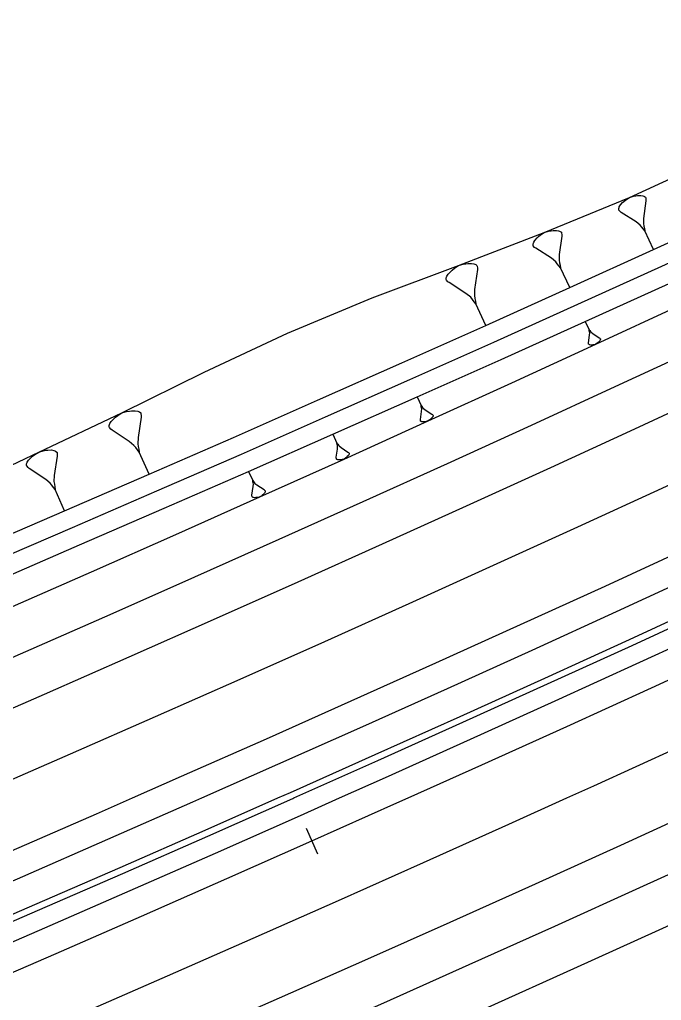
# Model space of a CAD drawing. Extents: x 384551 to 386632, y 802806 to 803252.
# Drawn here: x 386213.2 to 386247.7, y 802989.1 to 803041.8 of the extents above; entities that cross this region are included whole.
import ezdxf

# ---------------------------------------------------------------- set-up
doc = ezdxf.new("R2010")
doc.units = 0
doc.layers.get('0').update_dxf_attribs({"linetype": 'CONTINUOUS'})

msp = doc.modelspace()

# ---------------------------------------------------------------- linework, layer by layer
at = {"color": 7}
for p, q in [((386245.78, 803032.0975), (386245.9684, 803032.2201)), ((386245.9684, 803032.2201), (386246.1836, 803032.285)), ((386246.1836, 803032.285), (386246.3123, 803032.3097)), ((386246.3123, 803032.3097), (386246.4121, 803032.321)), ((386246.4121, 803032.321), (386246.583, 803032.3303)), ((386246.583, 803032.3303), (386246.6963, 803032.3128)), ((386246.6963, 803032.3128), (386246.7385, 803032.2974)), ((386246.7385, 803032.2974), (386246.7807, 803032.2819)), ((386246.7807, 803032.2819), (386246.8363, 803032.2377)), ((386246.8363, 803032.2377), (386246.8497, 803032.2088)), ((386245.4126, 803031.6816), (386245.428, 803031.7238)), ((386245.428, 803031.7238), (386245.4877, 803031.8216)), ((386245.4877, 803031.8216), (386245.605, 803031.9462)), ((386245.605, 803031.9462), (386245.6781, 803032.0152)), ((386245.6781, 803032.0152), (386245.78, 803032.0975)), ((386246.8589, 803032.0379), (386246.7324, 803031.1032)), ((386246.8497, 803032.2088), (386246.861, 803032.109)), ((386246.861, 803032.109), (386246.8589, 803032.0379)), ((386245.3951, 803031.5684), (386245.3971, 803031.6394)), ((386245.4085, 803031.5395), (386245.3951, 803031.5684)), ((386245.3971, 803031.6394), (386245.4126, 803031.6816)), ((386245.4774, 803031.4664), (386245.4085, 803031.5395)), ((386245.533, 803031.4222), (386245.4774, 803031.4664)), ((386246.3289, 803030.9158), (386245.533, 803031.4222)), ((386246.5513, 803030.7387), (386246.3289, 803030.9158)), ((386246.6336, 803030.6368), (386246.5513, 803030.7387)), ((386246.7324, 803031.1032), (386246.7242, 803030.819)), ((386246.7242, 803030.819), (386246.7489, 803030.6903)), ((386246.7489, 803030.6903), (386246.7736, 803030.5617)), ((386241.0195, 803030.0519), (386241.0969, 803030.1245)), ((386241.0969, 803030.1245), (386241.2047, 803030.2112)), ((386241.2047, 803030.2112), (386241.404, 803030.34)), ((386241.404, 803030.34), (386241.6314, 803030.4079)), ((386241.6314, 803030.4079), (386241.7673, 803030.4336)), ((386241.7673, 803030.4336), (386241.8728, 803030.4453)), ((386241.8728, 803030.4453), (386242.0533, 803030.4546)), ((386242.0533, 803030.4546), (386242.1728, 803030.4358)), ((386242.1728, 803030.4358), (386242.2174, 803030.4194)), ((386242.3438, 803030.1451), (386242.2075, 803029.1583)), ((386242.2174, 803030.4194), (386242.2619, 803030.4029)), ((386242.2619, 803030.4029), (386242.3205, 803030.356)), ((386242.3205, 803030.356), (386242.3345, 803030.3255)), ((386242.3345, 803030.3255), (386242.3462, 803030.2201)), ((386242.3462, 803030.2201), (386242.3438, 803030.1451)), ((386246.716, 803030.5349), (386246.6336, 803030.6368)), ((386246.7984, 803030.433), (386246.716, 803030.5349)), ((386246.7736, 803030.5617), (386246.7984, 803030.433)), ((386247.2669, 803029.4241), (386246.7984, 803030.433)), ((386240.7966, 803029.6535), (386240.799, 803029.7285)), ((386240.8107, 803029.623), (386240.7966, 803029.6535)), ((386240.799, 803029.7285), (386240.8154, 803029.773)), ((386240.8833, 803029.5456), (386240.8107, 803029.623)), ((386240.8154, 803029.773), (386240.8319, 803029.8176)), ((386240.8319, 803029.8176), (386240.8952, 803029.9207)), ((386240.8952, 803029.9207), (386241.0195, 803030.0519)), ((386240.9419, 803029.4987), (386240.8833, 803029.5456)), ((386241.7808, 803028.9616), (386240.9419, 803029.4987)), ((386242.2075, 803029.1583), (386242.198, 803028.8583)), ((386236.5769, 803028.4249), (386236.7932, 803028.5639)), ((386236.7932, 803028.5639), (386237.0399, 803028.6368)), ((386237.0399, 803028.6368), (386237.1873, 803028.6642)), ((386237.1873, 803028.6642), (386237.3016, 803028.6766)), ((386237.3016, 803028.6766), (386237.4973, 803028.6861)), ((386237.4973, 803028.6861), (386237.6268, 803028.6654)), ((386237.6268, 803028.6654), (386237.675, 803028.6474)), ((386237.675, 803028.6474), (386237.7232, 803028.6295)), ((386237.7232, 803028.6295), (386237.7865, 803028.5785)), ((386237.7865, 803028.5785), (386237.8016, 803028.5454)), ((386237.8016, 803028.5454), (386237.814, 803028.4311)), ((386242.0151, 803028.774), (386241.7808, 803028.9616)), ((386242.1018, 803028.6662), (386242.0151, 803028.774)), ((386242.1885, 803028.5583), (386242.1018, 803028.6662)), ((386242.2751, 803028.4505), (386242.1885, 803028.5583)), ((386242.198, 803028.8583), (386242.2237, 803028.7224)), ((386242.2237, 803028.7224), (386242.2494, 803028.5864)), ((386242.2494, 803028.5864), (386242.2751, 803028.4505)), ((386236.1716, 803027.9994), (386236.2406, 803028.111)), ((386236.2406, 803028.111), (386236.3757, 803028.2528)), ((386236.3757, 803028.2528), (386236.4597, 803028.3313)), ((386236.4597, 803028.3313), (386236.5769, 803028.4249)), ((386237.8112, 803028.3498), (386237.6604, 803027.2809)), ((386237.814, 803028.4311), (386237.8112, 803028.3498)), ((386242.7669, 803027.3838), (386242.2751, 803028.4505)), ((386236.133, 803027.8217), (386236.1358, 803027.903)), ((386236.1481, 803027.7886), (386236.133, 803027.8217)), ((386236.1358, 803027.903), (386236.1537, 803027.9512)), ((386236.2266, 803027.7046), (386236.1481, 803027.7886)), ((386236.1537, 803027.9512), (386236.1716, 803027.9994)), ((386236.2899, 803027.6536), (386236.2266, 803027.7046)), ((386237.1974, 803027.069), (386236.2899, 803027.6536)), ((386237.4508, 803026.8649), (386237.1974, 803027.069)), ((386237.6604, 803027.2809), (386237.6492, 803026.9557)), ((386237.5444, 803026.7478), (386237.4508, 803026.8649)), ((386237.638, 803026.6306), (386237.5444, 803026.7478)), ((386237.7316, 803026.5135), (386237.638, 803026.6306)), ((386237.6492, 803026.9557), (386237.6767, 803026.8083)), ((386237.6767, 803026.8083), (386237.7042, 803026.6609)), ((386237.7042, 803026.6609), (386237.7316, 803026.5135)), ((386238.2614, 803025.356), (386237.7316, 803026.5135)), ((386243.6043, 803025.5675), (386243.8068, 803025.1281)), ((386243.8068, 803025.1281), (386243.8426, 803025.0837)), ((386243.8174, 803025.0721), (386243.8068, 803025.1281)), ((386243.828, 803025.0161), (386243.8174, 803025.0721)), ((386243.8386, 803024.9601), (386243.828, 803025.0161)), ((386243.8347, 803024.8365), (386243.8386, 803024.9601)), ((386243.8426, 803025.0837), (386243.8783, 803025.0393)), ((386243.8783, 803025.0393), (386243.914, 803024.9948)), ((386243.914, 803024.9948), (386244.0105, 803024.9176)), ((386244.0105, 803024.9176), (386244.3561, 803024.6963)), ((386243.7776, 803024.3992), (386243.7786, 803024.4301)), ((386243.7824, 803024.3557), (386243.7776, 803024.3992)), ((386243.7786, 803024.4301), (386243.8347, 803024.8365)), ((386243.7882, 803024.3432), (386243.7824, 803024.3557)), ((386243.8123, 803024.3238), (386243.7882, 803024.3432)), ((386244.1657, 803024.3498), (386244.072, 803024.3218)), ((386244.2478, 803024.4028), (386244.1657, 803024.3498)), ((386244.2922, 803024.4385), (386244.2478, 803024.4028)), ((386244.3241, 803024.4685), (386244.2922, 803024.4385)), ((386244.3753, 803024.5225), (386244.3241, 803024.4685)), ((386244.3561, 803024.6963), (386244.3802, 803024.677)), ((386244.4014, 803024.565), (386244.3753, 803024.5225)), ((386244.3802, 803024.677), (386244.4101, 803024.6451)), ((386244.4081, 803024.5833), (386244.4014, 803024.565)), ((386244.4149, 803024.6017), (386244.4081, 803024.5833)), ((386244.4101, 803024.6451), (386244.4159, 803024.6326)), ((386244.4159, 803024.6326), (386244.4149, 803024.6017)), ((386243.8306, 803024.3171), (386243.8123, 803024.3238)), ((386243.849, 803024.3103), (386243.8306, 803024.3171)), ((386243.8982, 803024.3026), (386243.849, 803024.3103)), ((386243.9726, 803024.3064), (386243.8982, 803024.3026)), ((386244.016, 803024.3112), (386243.9726, 803024.3064)), ((386244.072, 803024.3218), (386244.016, 803024.3112)), ((386234.5776, 803021.5199), (386234.7891, 803021.0544)), ((386218.5006, 803020.5209), (386218.7229, 803020.6603)), ((386218.7229, 803020.6603), (386218.9754, 803020.7318)), ((386218.9754, 803020.7318), (386219.1261, 803020.7582)), ((386219.1261, 803020.7582), (386219.2429, 803020.7695)), ((386219.2429, 803020.7695), (386219.4426, 803020.777)), ((386219.4426, 803020.777), (386219.5745, 803020.7544)), ((386219.5745, 803020.7544), (386219.6235, 803020.7355)), ((386219.6235, 803020.7355), (386219.6724, 803020.7167)), ((386219.6724, 803020.7167), (386219.7365, 803020.6639)), ((386219.7365, 803020.6639), (386219.7516, 803020.63)), ((386234.7551, 803020.3169), (386234.8168, 803020.7461)), ((386234.7891, 803021.0544), (386234.8266, 803021.0072)), ((386234.8, 803020.9952), (386234.7891, 803021.0544)), ((386234.8108, 803020.9359), (386234.8, 803020.9952)), ((386234.8217, 803020.8767), (386234.8108, 803020.9359)), ((386234.8168, 803020.7461), (386234.8217, 803020.8767)), ((386234.8266, 803021.0072), (386234.864, 803020.9601)), ((386234.864, 803020.9601), (386234.9015, 803020.9129)), ((386234.9015, 803020.9129), (386235.003, 803020.8307)), ((386235.003, 803020.8307), (386235.3669, 803020.5949)), ((386218.0823, 803020.0914), (386218.1539, 803020.2044)), ((386218.1539, 803020.2044), (386218.2933, 803020.3476)), ((386218.2933, 803020.3476), (386218.38, 803020.4267)), ((386218.38, 803020.4267), (386218.5006, 803020.5209)), ((386219.7591, 803020.4303), (386219.5932, 803019.3414)), ((386219.7516, 803020.63), (386219.7629, 803020.5132)), ((386219.7629, 803020.5132), (386219.7591, 803020.4303)), ((386234.7539, 803020.2843), (386234.7551, 803020.3169)), ((386234.7587, 803020.2384), (386234.7539, 803020.2843)), ((386234.7648, 803020.2251), (386234.7587, 803020.2384)), ((386234.7901, 803020.2045), (386234.7648, 803020.2251)), ((386234.8095, 803020.1973), (386234.7901, 803020.2045)), ((386234.8288, 803020.19), (386234.8095, 803020.1973)), ((386234.8808, 803020.1815), (386234.8288, 803020.19)), ((386234.9594, 803020.1851), (386234.8808, 803020.1815)), ((386235.0053, 803020.19), (386234.9594, 803020.1851)), ((386235.0646, 803020.2008), (386235.0053, 803020.19)), ((386235.1637, 803020.2298), (386235.0646, 803020.2008)), ((386235.2508, 803020.2854), (386235.1637, 803020.2298)), ((386235.2979, 803020.3229), (386235.2508, 803020.2854)), ((386235.3318, 803020.3543), (386235.2979, 803020.3229)), ((386235.3862, 803020.4111), (386235.3318, 803020.3543)), ((386235.3669, 803020.5949), (386235.3923, 803020.5743)), ((386235.414, 803020.4559), (386235.3862, 803020.4111)), ((386235.3923, 803020.5743), (386235.4237, 803020.5405)), ((386235.4213, 803020.4752), (386235.414, 803020.4559)), ((386235.4285, 803020.4945), (386235.4213, 803020.4752)), ((386235.4237, 803020.5405), (386235.4297, 803020.5272)), ((386235.4297, 803020.5272), (386235.4285, 803020.4945)), ((386218.0408, 803019.9105), (386218.0446, 803019.9934)), ((386218.0559, 803019.8766), (386218.0408, 803019.9105)), ((386218.0446, 803019.9934), (386218.0634, 803020.0424)), ((386218.135, 803019.7899), (386218.0559, 803019.8766)), ((386218.0634, 803020.0424), (386218.0823, 803020.0914)), ((386218.1991, 803019.7372), (386218.135, 803019.7899)), ((386219.1184, 803019.1304), (386218.1991, 803019.7372)), ((386219.3746, 803018.9194), (386219.1184, 803019.1304)), ((386219.5932, 803019.3414), (386219.578, 803019.0098)), ((386230.056, 803019.515), (386230.2719, 803019.0364)), ((386214.0462, 803018.4297), (386214.2596, 803018.5627)), ((386214.2596, 803018.5627), (386214.5018, 803018.6306)), ((386214.5018, 803018.6306), (386214.6463, 803018.6555)), ((386214.6463, 803018.6555), (386214.7583, 803018.666)), ((386214.7583, 803018.666), (386214.9497, 803018.6727)), ((386214.9497, 803018.6727), (386215.0761, 803018.6506)), ((386215.0761, 803018.6506), (386215.123, 803018.6325)), ((386215.123, 803018.6325), (386215.1699, 803018.6143)), ((386215.1699, 803018.6143), (386215.2311, 803018.5635)), ((386215.2311, 803018.5635), (386215.2455, 803018.531)), ((386219.4687, 803018.7988), (386219.3746, 803018.9194)), ((386219.5629, 803018.6782), (386219.4687, 803018.7988)), ((386219.6571, 803018.5576), (386219.5629, 803018.6782)), ((386219.578, 803019.0098), (386219.6044, 803018.8591)), ((386219.6044, 803018.8591), (386219.6308, 803018.7084)), ((386219.6308, 803018.7084), (386219.6571, 803018.5576)), ((386220.1845, 803017.3707), (386219.6571, 803018.5576)), ((386230.2348, 803018.2793), (386230.2995, 803018.7197)), ((386230.2719, 803019.0364), (386230.3102, 803018.9879)), ((386230.2828, 803018.9755), (386230.2719, 803019.0364)), ((386230.2938, 803018.9147), (386230.2828, 803018.9755)), ((386230.3048, 803018.8538), (386230.2938, 803018.9147)), ((386230.2995, 803018.7197), (386230.3048, 803018.8538)), ((386230.3102, 803018.9879), (386230.3485, 803018.9393)), ((386230.3485, 803018.9393), (386230.3869, 803018.8908)), ((386230.3869, 803018.8908), (386230.4909, 803018.8061)), ((386230.4909, 803018.8061), (386230.8638, 803018.5629)), ((386230.8638, 803018.5629), (386230.8898, 803018.5417)), ((386230.8898, 803018.5417), (386230.922, 803018.5069)), ((386213.6259, 803017.9723), (386213.6441, 803018.0192)), ((386213.6441, 803018.0192), (386213.713, 803018.1273)), ((386213.713, 803018.1273), (386213.847, 803018.2642)), ((386213.847, 803018.2642), (386213.9303, 803018.3398)), ((386213.9303, 803018.3398), (386214.0462, 803018.4297)), ((386215.2521, 803018.3395), (386215.0902, 803017.2963)), ((386215.2455, 803018.531), (386215.256, 803018.419)), ((386215.256, 803018.419), (386215.2521, 803018.3395)), ((386230.2335, 803018.2457), (386230.2348, 803018.2793)), ((386230.2383, 803018.1986), (386230.2335, 803018.2457)), ((386230.2445, 803018.1849), (386230.2383, 803018.1986)), ((386230.2705, 803018.1637), (386230.2445, 803018.1849)), ((386230.2903, 803018.1562), (386230.2705, 803018.1637)), ((386230.3102, 803018.1487), (386230.2903, 803018.1562)), ((386230.3635, 803018.1398), (386230.3102, 803018.1487)), ((386230.4442, 803018.1433), (386230.3635, 803018.1398)), ((386230.4914, 803018.1481), (386230.4442, 803018.1433)), ((386230.5523, 803018.1591), (386230.4914, 803018.1481)), ((386230.6542, 803018.1886), (386230.5523, 803018.1591)), ((386230.7437, 803018.2455), (386230.6542, 803018.1886)), ((386230.7922, 803018.2838), (386230.7437, 803018.2455)), ((386230.8271, 803018.316), (386230.7922, 803018.2838)), ((386230.8831, 803018.3742), (386230.8271, 803018.316)), ((386230.9118, 803018.42), (386230.8831, 803018.3742)), ((386230.9193, 803018.4398), (386230.9118, 803018.42)), ((386230.9268, 803018.4597), (386230.9193, 803018.4398)), ((386230.922, 803018.5069), (386230.9282, 803018.4932)), ((386230.9282, 803018.4932), (386230.9268, 803018.4597)), ((386213.6039, 803017.8459), (386213.6077, 803017.9254)), ((386213.6182, 803017.8134), (386213.6039, 803017.8459)), ((386213.6077, 803017.9254), (386213.6259, 803017.9723)), ((386213.6938, 803017.7301), (386213.6182, 803017.8134)), ((386213.7551, 803017.6794), (386213.6938, 803017.7301)), ((386214.6346, 803017.0954), (386213.7551, 803017.6794)), ((386225.529, 803017.5226), (386225.7491, 803017.0309)), ((386214.8796, 803016.8924), (386214.6346, 803017.0954)), ((386215.0902, 803017.2963), (386215.0748, 803016.9785)), ((386215.0748, 803016.9785), (386215.0997, 803016.834)), ((386225.7491, 803017.0309), (386225.7883, 803016.981)), ((386225.7602, 803016.9685), (386225.7491, 803017.0309)), ((386225.7713, 803016.906), (386225.7602, 803016.9685)), ((386225.7883, 803016.981), (386225.8275, 803016.9311)), ((386214.9695, 803016.7766), (386214.8796, 803016.8924)), ((386215.0595, 803016.6608), (386214.9695, 803016.7766)), ((386215.1494, 803016.5449), (386215.0595, 803016.6608)), ((386215.0997, 803016.834), (386215.1246, 803016.6895)), ((386215.1246, 803016.6895), (386215.1494, 803016.5449)), ((386215.6517, 803015.4059), (386215.1494, 803016.5449)), ((386225.709, 803016.2542), (386225.7765, 803016.706)), ((386225.7824, 803016.8435), (386225.7713, 803016.906)), ((386225.7765, 803016.706), (386225.7824, 803016.8435)), ((386225.8275, 803016.9311), (386225.8667, 803016.8812)), ((386225.8667, 803016.8812), (386225.9732, 803016.794)), ((386225.9732, 803016.794), (386226.3552, 803016.5434)), ((386226.3552, 803016.5434), (386226.3818, 803016.5216)), ((386226.3818, 803016.5216), (386226.4147, 803016.4858)), ((386226.4195, 803016.4373), (386226.4118, 803016.417)), ((386226.4147, 803016.4858), (386226.421, 803016.4717)), ((386226.421, 803016.4717), (386226.4195, 803016.4373)), ((386225.7075, 803016.2198), (386225.709, 803016.2542)), ((386225.7123, 803016.1713), (386225.7075, 803016.2198)), ((386225.7186, 803016.1573), (386225.7123, 803016.1713)), ((386225.7452, 803016.1355), (386225.7186, 803016.1573)), ((386225.7656, 803016.1277), (386225.7452, 803016.1355)), ((386225.7859, 803016.12), (386225.7656, 803016.1277)), ((386225.8406, 803016.1107), (386225.7859, 803016.12)), ((386225.9234, 803016.1141), (386225.8406, 803016.1107)), ((386225.9719, 803016.1189), (386225.9234, 803016.1141)), ((386226.0343, 803016.13), (386225.9719, 803016.1189)), ((386226.139, 803016.16), (386226.0343, 803016.13)), ((386226.231, 803016.218), (386226.139, 803016.16)), ((386226.2809, 803016.2572), (386226.231, 803016.218)), ((386226.3168, 803016.2901), (386226.2809, 803016.2572)), ((386226.3744, 803016.3497), (386226.3168, 803016.2901)), ((386226.404, 803016.3966), (386226.3744, 803016.3497)), ((386226.4118, 803016.417), (386226.404, 803016.3966))]:
    msp.add_line(p, q, dxfattribs=at)
at = {"color": 3}
msp.add_line((386228.6221, 802998.3797), (386229.2312, 802997.009), dxfattribs=at)
at = {"color": 7, "linetype": 'CONTINUOUS'}
for points in [[(386210.5429, 803000), (386211.4087, 803000.3747), (386215.9678, 803002.3625), (386220.5214, 803004.3629), (386225.0694, 803006.376), (386229.6118, 803008.4018), (386234.1485, 803010.4401), (386238.6795, 803012.491), (386243.2049, 803014.5545), (386247.7245, 803016.6306), (386252.2383, 803018.7192), (386256.7463, 803020.8204), (386261.2484, 803022.9341), (386265.7447, 803025.0602), (386270.235, 803027.1989), (386274.7193, 803029.35), (386277.6155, 803030.7474), (386279.1977, 803031.5135), (386283.6701, 803033.6895), (386288.1363, 803035.8779), (386292.5965, 803038.0787), (386297.0506, 803040.2919), (386300, 803041.7677)], [(386219.2921, 803000), (386221.9336, 803001.1605), (386226.4905, 803003.1775), (386231.0417, 803005.2072), (386235.5873, 803007.2495), (386240.1272, 803009.3045), (386244.6614, 803011.372), (386249.1899, 803013.4522), (386253.7125, 803015.5449), (386258.2293, 803017.6501), (386262.7402, 803019.7679), (386267.2453, 803021.8982), (386271.7444, 803024.0411), (386276.2375, 803026.1964), (386279.1393, 803027.5965), (386280.7246, 803028.3642), (386285.2057, 803030.5444), (386289.6807, 803032.7371), (386294.1496, 803034.9422), (386298.6124, 803037.1597), (386300, 803037.854)], [(386200, 803012.0123), (386200.8305, 803012.3503), (386205.3326, 803014.3633), (386209.807, 803016.4392), (386214.2596, 803018.5627), (386218.7229, 803020.6603), (386223.1439, 803022.8509), (386227.6113, 803024.936), (386232.1639, 803026.8329), (386236.7932, 803028.5639), (386241.404, 803030.34), (386245.9684, 803032.2201), (386250.4514, 803034.2771)], [(386234.0922, 803000), (386238.0539, 803001.78), (386242.609, 803003.8418), (386247.1584, 803005.9163), (386251.7019, 803008.0034), (386256.2397, 803010.1031), (386260.7716, 803012.2154), (386265.2976, 803014.3402), (386269.8177, 803016.4777), (386274.3319, 803018.6277), (386278.84, 803020.7902), (386281.7516, 803022.195), (386283.3422, 803022.9652), (386287.8382, 803025.1528), (386292.3282, 803027.3528), (386296.8121, 803029.5653), (386300, 803031.1493)], [(386252.185, 803030.5712), (386247.6881, 803028.5172), (386243.1856, 803026.4757), (386238.6775, 803024.4467), (386234.164, 803022.4303), (386229.6449, 803020.4265), (386225.1204, 803018.4354), (386220.5905, 803016.4568), (386216.0552, 803014.4909), (386211.5146, 803012.5376), (386206.9686, 803010.597), (386202.4174, 803008.669), (386200, 803007.6529)], [(386200, 803006.5682), (386202.8132, 803007.7507), (386207.367, 803009.6798), (386211.9155, 803011.6215), (386216.4587, 803013.5759), (386220.9965, 803015.5429), (386225.529, 803017.5226), (386230.056, 803019.515), (386234.5776, 803021.5199), (386239.0937, 803023.5374), (386243.6043, 803025.5675), (386248.1093, 803027.6102)], [(386242.6091, 803000), (386244.0567, 803000.6552), (386248.6149, 803002.7337), (386253.1673, 803004.8249), (386257.7139, 803006.9287), (386262.2546, 803009.0451), (386266.7894, 803011.1741), (386271.3183, 803013.3157), (386275.8413, 803015.4699), (386280.3582, 803017.6366), (386283.2754, 803019.0442), (386284.8691, 803019.8159), (386289.3739, 803022.0076), (386293.8726, 803024.2119), (386298.3652, 803026.4287), (386300, 803027.2411)], [(386201.7009, 803000), (386205.4586, 803001.6136), (386210.0143, 803003.5849), (386214.5645, 803005.5688), (386219.1092, 803007.5654), (386223.6483, 803009.5745), (386228.1818, 803011.5963), (386232.7097, 803013.6307), (386237.2318, 803015.6776), (386241.7483, 803017.7371), (386246.2591, 803019.8091), (386250.7641, 803021.8936)], [(386200, 802977.546), (386204.1457, 802979.2991), (386208.7634, 802981.2668), (386213.3756, 802983.2473), (386217.9823, 802985.2406), (386222.5834, 802987.2468), (386227.1789, 802989.2657), (386231.7688, 802991.2973), (386236.3531, 802993.3417), (386240.9316, 802995.3988), (386245.5044, 802997.4687), (386250.0715, 802999.5512), (386251.0485, 803000)], [(386200, 802981.3461), (386202.7782, 802982.5208), (386207.3869, 802984.4847), (386211.9901, 802986.4614), (386216.5879, 802988.4509), (386221.1801, 802990.4531), (386225.7667, 802992.4681), (386230.3477, 802994.4958), (386234.9231, 802996.5363), (386239.4928, 802998.5894), (386242.6091, 803000)], [(386200, 802985.1461), (386201.4106, 802985.7426), (386206.0103, 802987.7027), (386210.6047, 802989.6755), (386215.1935, 802991.6611), (386219.7768, 802993.6595), (386224.3545, 802995.6706), (386228.9266, 802997.6944), (386233.4931, 802999.7308), (386234.0922, 803000)], [(386200, 802991.6635), (386203.6506, 802993.2191), (386208.2296, 802995.1854), (386212.8031, 802997.1644), (386217.3711, 802999.1561), (386219.2921, 803000)]]:
    msp.add_lwpolyline(points, dxfattribs=at)
at = {"color": 2, "linetype": 'CONTINUOUS'}
for points in [[(386223.0178, 803000), (386227.0995, 803001.8067), (386231.6546, 803003.8381), (386236.204, 803005.8821), (386240.7477, 803007.9388), (386245.2857, 803010.0081), (386249.8179, 803012.09), (386254.3443, 803014.1844), (386258.8649, 803016.2914), (386263.3796, 803018.411), (386267.8884, 803020.5431), (386272.3912, 803022.6877), (386276.8881, 803024.8448), (386279.7924, 803026.2462), (386281.379, 803027.0144), (386285.8638, 803029.1965), (386290.3426, 803031.391), (386294.8152, 803033.598), (386299.2817, 803035.8173), (386300, 803036.1767)], [(386230.4139, 803000), (386232.8803, 803001.0999), (386237.4373, 803003.1474), (386241.9886, 803005.2075), (386246.5341, 803007.2802), (386251.0739, 803009.3656), (386255.6079, 803011.4635), (386260.136, 803013.574), (386264.6583, 803015.6972), (386269.1746, 803017.8328), (386273.685, 803019.981), (386278.1894, 803022.1417), (386281.0985, 803023.5454), (386282.6878, 803024.315), (386287.1801, 803026.5007), (386291.6663, 803028.6989), (386296.1465, 803030.9095), (386300, 803032.8243)], [(386200, 803001.9904), (386204.469, 803003.9094), (386209.0183, 803005.8779), (386213.5622, 803007.8591), (386218.1005, 803009.8528), (386222.6332, 803011.8592), (386227.1604, 803013.8781), (386231.6819, 803015.9096), (386236.1978, 803017.9537), (386240.708, 803020.0103), (386245.2124, 803022.0794), (386249.7111, 803024.161)], [(386200, 802974.8333), (386200.4931, 802975.0402), (386205.1226, 802976.9978), (386209.7467, 802978.9682), (386214.3652, 802980.9515), (386218.9783, 802982.9476), (386223.5858, 802984.9565), (386228.1876, 802986.9782), (386232.7839, 802989.0127), (386237.3745, 802991.0599), (386241.9593, 802993.1199), (386246.5385, 802995.1926), (386251.1118, 802997.278), (386255.6794, 802999.3761), (386257.0278, 803000)], [(386200, 802990.033), (386204.2405, 802991.84), (386208.8234, 802993.8079), (386213.4007, 802995.7886), (386217.9725, 802997.7819), (386222.5388, 802999.788), (386223.0178, 803000)], [(386200, 802986.7747), (386200.8245, 802987.1233), (386205.4204, 802989.0818), (386210.0109, 802991.053), (386214.5959, 802993.037), (386219.1754, 802995.0336), (386223.7493, 802997.043), (386228.3176, 802999.0651), (386230.4139, 803000)]]:
    msp.add_lwpolyline(points, dxfattribs=at)
at = {"color": 1, "linetype": 'CONTINUOUS'}
for points in [[(386227.0943, 803000), (386227.7695, 803000.2989), (386232.3287, 803002.3321), (386236.8823, 803004.378), (386241.4302, 803006.4366), (386245.9723, 803008.5077), (386250.5087, 803010.5915), (386255.0393, 803012.6879), (386259.564, 803014.7969), (386264.0829, 803016.9184), (386268.5958, 803019.0524), (386273.1028, 803021.199), (386277.6038, 803023.3581), (386280.5108, 803024.7607), (386282.0988, 803025.5297), (386286.5878, 803027.7138), (386291.0706, 803029.9103), (386295.5474, 803032.1193), (386300, 803034.3318)], [(386227.9586, 803000), (386232.4717, 803002.0127), (386237.0262, 803004.059), (386241.5749, 803006.1179), (386246.118, 803008.1895), (386250.6552, 803010.2737), (386255.1867, 803012.3705), (386259.7123, 803014.4798), (386264.232, 803016.6018), (386268.7459, 803018.7362), (386273.2537, 803020.8832), (386277.7556, 803023.0428), (386280.6631, 803024.4457), (386282.2515, 803025.2148), (386286.7413, 803027.3993), (386291.2251, 803029.5962), (386295.7027, 803031.8056), (386300, 803033.9409)], [(386200, 803008.7376), (386202.0215, 803009.5873), (386206.5702, 803011.5142), (386211.1136, 803013.4537), (386215.6517, 803015.4059), (386220.1845, 803017.3707), (386224.7119, 803019.3481), (386229.2338, 803021.3381), (386233.7504, 803023.3408), (386238.2614, 803025.356), (386242.7669, 803027.3838), (386247.2669, 803029.4241), (386251.7612, 803031.477)], [(386200, 803004.7111), (386203.4794, 803006.2052), (386208.0223, 803008.171), (386212.5598, 803010.1493), (386217.0918, 803012.1403), (386221.6181, 803014.1439), (386226.139, 803016.16), (386230.6542, 803018.1886), (386235.1637, 803020.2298), (386239.6676, 803022.2835), (386244.1657, 803024.3498), (386248.6581, 803026.4285)], [(386200, 802972.1222), (386201.4635, 802972.7363), (386206.0994, 802974.6966), (386210.7299, 802976.6697), (386215.3548, 802978.6557), (386219.9743, 802980.6546), (386224.5881, 802982.6663), (386229.1964, 802984.6907), (386233.799, 802986.728), (386238.3959, 802988.7781), (386242.9871, 802990.8409), (386247.5726, 802992.9164), (386252.1522, 802995.0047), (386256.7261, 802997.1057), (386261.2941, 802999.2194), (386262.9688, 803000)], [(386200, 802987.8604), (386200.4337, 802988.0438), (386205.0271, 802990.0012), (386209.6151, 802991.9713), (386214.1975, 802993.9542), (386218.7744, 802995.9497), (386223.3458, 802997.958), (386227.9116, 802999.979), (386227.9586, 803000)], [(386200, 802988.2404), (386200.297, 802988.366), (386204.8895, 802990.323), (386209.4765, 802992.2927), (386214.0581, 802994.2752), (386218.6341, 802996.2704), (386223.2046, 802998.2783), (386227.0943, 803000)]]:
    msp.add_lwpolyline(points, dxfattribs=at)
at = {"color": 3, "linetype": 'CONTINUOUS'}
for points in [[(386234.0922, 803000), (386238.0539, 803001.78), (386242.609, 803003.8418), (386247.1584, 803005.9163), (386251.7019, 803008.0034), (386256.2397, 803010.1031), (386260.7716, 803012.2154), (386265.2976, 803014.3402), (386269.8177, 803016.4777), (386274.3319, 803018.6277), (386278.84, 803020.7902), (386281.7516, 803022.195), (386283.3422, 803022.9652), (386287.8382, 803025.1528), (386292.3282, 803027.3528), (386296.8121, 803029.5653), (386300, 803031.1493)], [(386200, 802985.1461), (386201.4106, 802985.7426), (386206.0103, 802987.7027), (386210.6047, 802989.6755), (386215.1935, 802991.6611), (386219.7768, 802993.6595), (386224.3545, 802995.6706), (386228.9266, 802997.6944), (386233.4931, 802999.7308), (386234.0922, 803000)]]:
    msp.add_lwpolyline(points, dxfattribs=at)

doc.saveas('drawing.dxf')
